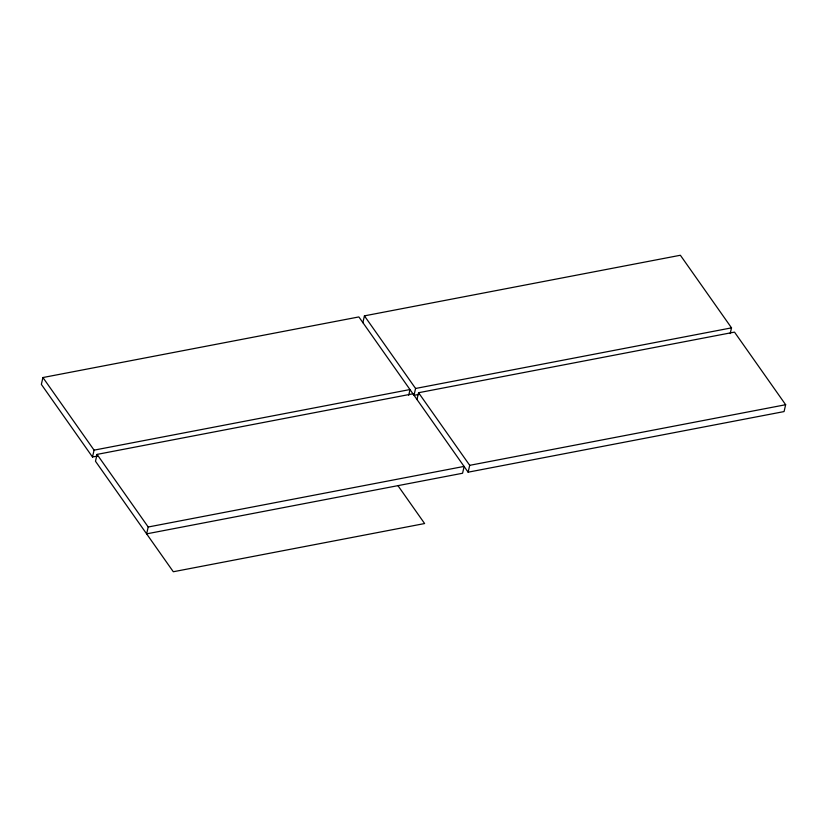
<?xml version="1.0" encoding="UTF-8"?>
<svg xmlns="http://www.w3.org/2000/svg" width="827" height="827" viewBox="0 0 827 827"><rect width="100%" height="100%" fill="white"/><g stroke="black" fill="none" stroke-linecap="round" stroke-linejoin="round"><path stroke-width="1.24" d="M416.984 399.565L418.565 392.722L734.51 332.113L785.65 404.723L784.068 411.577L468.123 472.186L358.877 316.927L42.932 377.536L41.35 384.39L92.49 457L97.565 456.028M92.49 457L94.071 450.146L42.932 377.536M413.004 393.786L97.059 454.395L95.477 461.249L173.308 571.746L424.623 523.543L397.942 485.645M148.209 527.006L146.627 533.86L462.572 473.251L464.154 466.397L148.209 527.006L97.059 454.395M362.846 322.716L364.428 315.862L680.373 255.254L731.523 327.864L730.2 333.57M408.703 395.254L410.016 389.538L94.071 450.146M364.428 315.862L415.578 388.473L413.996 395.327L419.072 394.355M468.123 472.186L469.705 465.332L418.565 392.722M415.578 388.473L731.523 327.864M469.705 465.332L785.65 404.723"/></g></svg>
